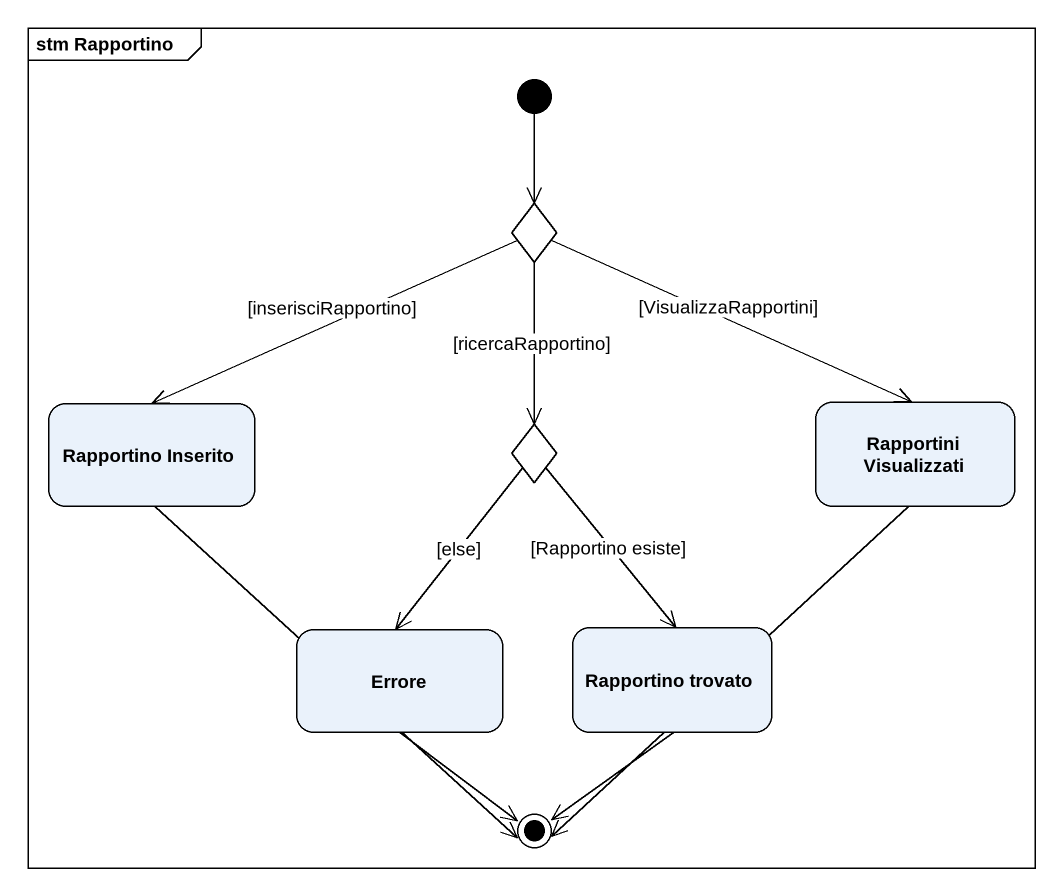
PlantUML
@startuml
mainframe stm Rapportino
hide empty description
state choice1 <<choice>>
state "Rapportino Inserito" as Rapportino_Inserito
state "Rapportini Visualizzati" as Rapportini_Visualizzati
state choice2 <<choice>>
state Errore
state "Rapportino trovato" as Rapportino_trovato
[*] --> choice1
choice1 -left-> Rapportino_Inserito : [inserisciRapportino]
choice1 -right-> Rapportini_Visualizzati : [VisualizzaRapportini]
choice1 --> choice2 : [ricercaRapportino]
choice2 --> Errore : [else]
choice2 --> Rapportino_trovato : [Rapportino esiste]
Rapportino_Inserito --> [*]
Rapportini_Visualizzati --> [*]
Errore --> [*]
Rapportino_trovato --> [*]
@enduml
